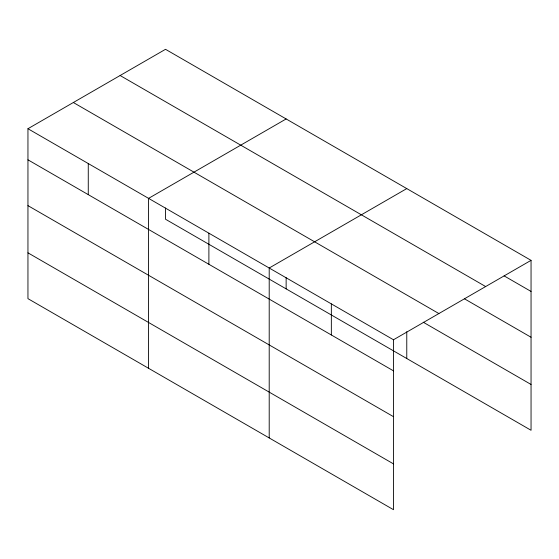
<?xml version="1.0" encoding="UTF-8"?>
<svg xmlns="http://www.w3.org/2000/svg" width="559" height="559" viewBox="0 0 559 559"><rect width="100%" height="100%" fill="white"/><g stroke="black" fill="none" stroke-linecap="round" stroke-linejoin="round"><path stroke-width="0.84" d="M393.487 416.672L393.487 339.767L27.95 128.724L27.95 298.653L393.487 509.696L393.487 416.672L27.95 205.635M165.513 207.997L165.513 219.233L531.05 430.276L531.05 260.347L165.513 49.304L27.95 128.724M286.138 118.948L148.575 198.368L148.575 368.297M406.77 188.593L269.207 268.013L269.207 437.942M393.487 339.767L531.05 260.347M504.099 275.873L531.05 291.435M120.115 75.514L485.652 286.55M464.417 298.786L531.05 337.252M73.348 102.514L438.885 313.557M423.24 322.215L531.05 384.459M27.95 159.818L393.487 370.855M27.95 252.836L393.487 463.879M406.77 331.725L406.77 358.522M331.347 303.886L331.347 334.981M286.138 277.641L286.138 288.877M208.891 233.187L208.891 264.281M88.266 163.542L88.266 194.637"/></g></svg>
